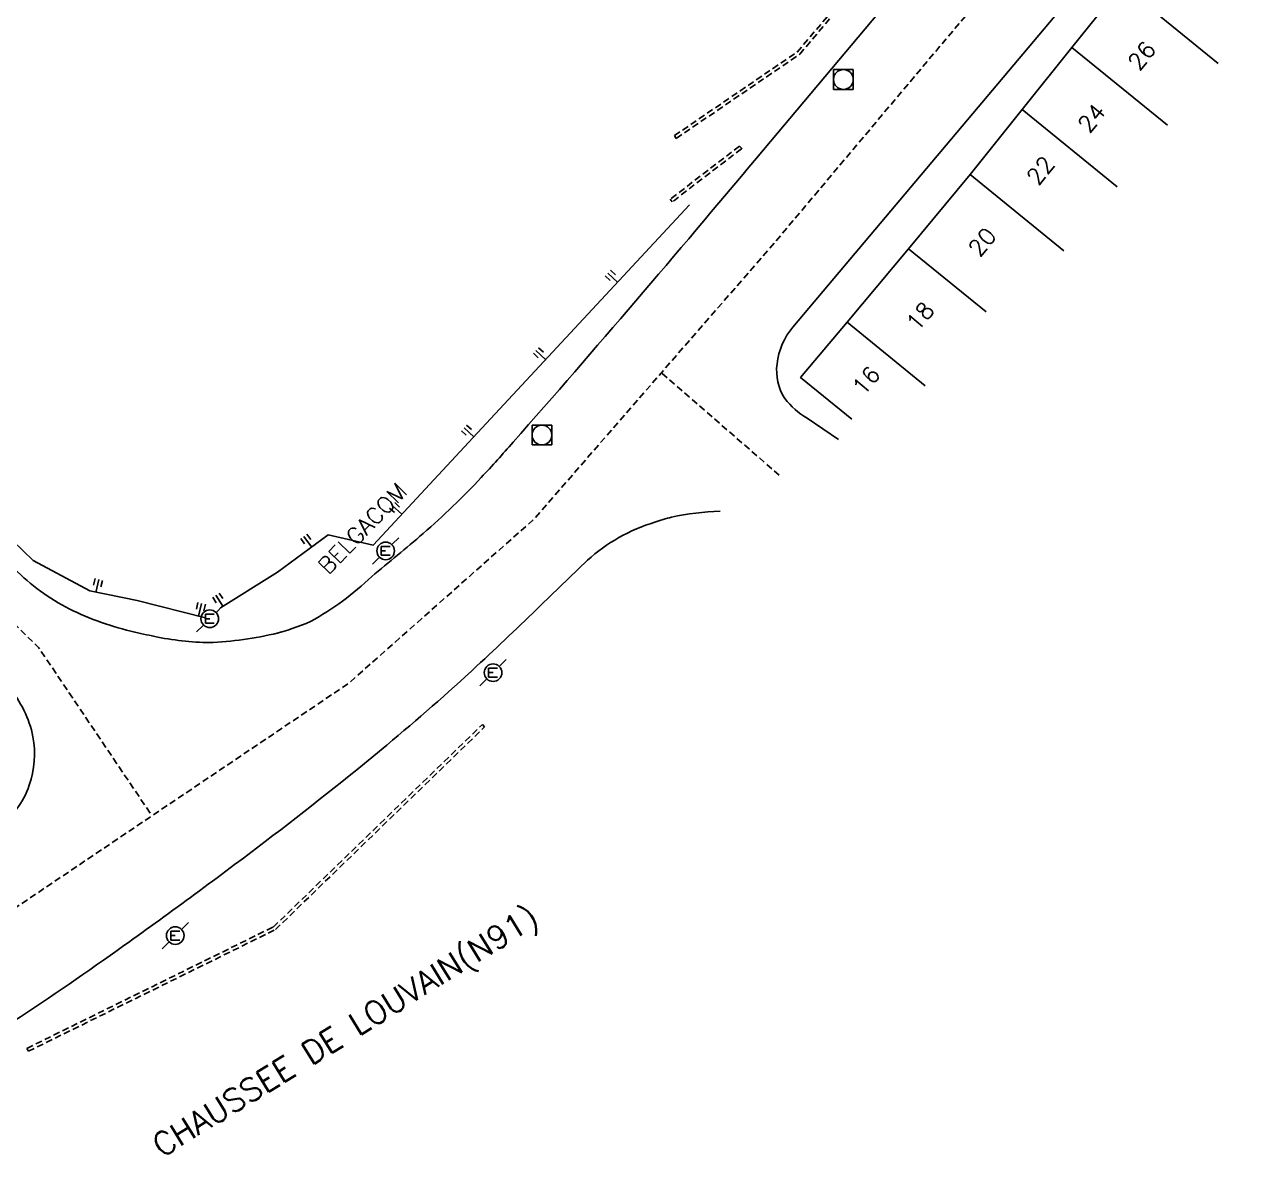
# Model space of a CAD drawing. Header units: millimetres. Extents: x 184999 to 186001, y 128999 to 130000.
# Drawn here: x 185561.2 to 185653.9, y 129100.6 to 129186.1 of the extents above; entities that cross this region are included whole.
import ezdxf
from ezdxf.enums import TextEntityAlignment as Align

# ---------------------------------------------------------------- set-up
doc = ezdxf.new("R2010")
doc.units = ezdxf.units.MM
doc.linetypes.add('DASHED', pattern=[0.75, 0.5, -0.25])
doc.layers.get('0').update_dxf_attribs({"linetype": 'CONTINUOUS'})
for name, color, linetype in [('W0001', 6, 'DASHED'), ('W0008', 7, 'CONTINUOUS'), ('W0100', 7, 'CONTINUOUS'), ('W0112', 1, 'DASHED'), ('W0211', 2, 'CONTINUOUS'), ('W0420', 7, 'CONTINUOUS'), ('W0471', 7, 'CONTINUOUS'), ('W0984', 7, 'CONTINUOUS'), ('W0989', 7, 'CONTINUOUS'), ('W0991', 7, 'CONTINUOUS'), ('W1102', 7, 'CONTINUOUS')]:
    doc.layers.add(name, color=color, linetype=linetype)
doc.styles.get("Standard").update_dxf_attribs({"font": 'romans.shx', "width": 0.85})

# ---------------------------------------------------------------- blocks, each defined once
blk = doc.blocks.new('T471')
for p, q in [((0.500001, 0.500001), (1.000002, 1.000002)), ((-0.333334, 0.333334), (-0.333334, -0.333334)), ((-0.333334, 0.333334), (0.333334, 0.333334)), ((-0.333334, 0), (0, 0)), ((-0.500001, -0.500001), (-1.000002, -1.000002)), ((-0.333334, -0.333334), (0.333334, -0.333334))]:
    blk.add_line(p, q)
blk.add_ellipse((0, 0), major_axis=(0.471405, 0.471405), ratio=1, start_param=5.497787144, end_param=11.780972451)
blk = doc.blocks.new('T420')
for p, q in [((0.75, 0.75), (-0.75, 0.75)), ((-0.75, 0.75), (-0.75, -0.75)), ((0.75, 0.75), (0.75, -0.75)), ((0.75, -0.75), (-0.75, -0.75))]:
    blk.add_line(p, q)
blk.add_ellipse((0, 0), major_axis=(-0.53, 0.53), ratio=1, start_param=3.926991, end_param=10.210176)
blk = doc.blocks.new('t211o')
at = {"color": 0, "linetype": 'Continuous'}
for p, q in [((0, 1), (0, 0)), ((-0.289, 0.5), (-0.289, 0)), ((0.289, 0.5), (0.289, 0))]:
    blk.add_line(p, q, dxfattribs=at)

msp = doc.modelspace()

# ---------------------------------------------------------------- linework, layer by layer
at = {"layer": 'W0001'}
msp.add_line((185618.309, 129151.977), (185609.387, 129159.739), dxfattribs=at)
at = {"layer": 'W0001', "flags": 128}
for points in [[(185826.912, 129419.883), (185819.339, 129408.142), (185802.431, 129388.486), (185762.998, 129343.12), (185740.398, 129314.858), (185666.921, 129227.722), (185617.96, 129169.594), (185599.765, 129148.68), (185585.709, 129136.234), (185555.587, 129115.944)], [(185601.577, 129226.029), (185616.535, 129242.046), (185618.441, 129245.088), (185618.314, 129249.416), (185616.223, 129252.174), (185598.177, 129265.928), (185594.175, 129269.401), (185590.754, 129274.304), (185583.347, 129275.13), (185573.347, 129274.744), (185555.089, 129271.381), (185542.874, 129264.02), (185530.166, 129256.363), (185510.548, 129242.936), (185497.518, 129236.62), (185484.609, 129234.907), (185467.971, 129235.522), (185453.908, 129231.631), (185450.6, 129229.271), (185446.929, 129224.486), (185445.177, 129218.264), (185445.227, 129213.323), (185446.384, 129208.965), (185449.725, 129203.471), (185458.787, 129195.568), (185465.457, 129192.408), (185475.77, 129189.312), (185492.859, 129185.818), (185502.038, 129183.881), (185512.865, 129181.622), (185519.491, 129179.53), (185526.366, 129174.633), (185534.114, 129166.753), (185562.254, 129138.91), (185570.815, 129126.201)]]:
    msp.add_lwpolyline(points, dxfattribs=at)
at = {"layer": 'W0008', "flags": 128}
for points in [[(185580.025, 129139.95, 0.04), (185582.819, 129140.912, 0.0658), (185587.451, 129144.317, 0.0022), (185591.346, 129147.562, 0.0255), (185595.748, 129151.817, 0.0071), (185598.163, 129154.481, 0.0067), (185616.573, 129175.987), (185663.56, 129231.892), (185670.299, 129239.853), (185734.636, 129316.203), (185798.779, 129392.03), (185800.742, 129394.313, 0.0037), (185804.414, 129398.717, -0.0028), (185807.215, 129402.024), (185806.902, 129405.45, 0.0113), (185810.421, 129409.928, -0.0018), (185813.076, 129413.6, -0.0027), (185815.508, 129416.74, 0.0187), (185818.568, 129421.057, 0.003388), (185820.753, 129424.558, 0.003388)], [(185832.57, 129415.588), (185831.462, 129414.26), (185831.622, 129410.981), (185813.363, 129389.347), (185810.071, 129388.889), (185808.258, 129387.168, 0.0046), (185806.04, 129384.994, 0.0001), (185799.352, 129378.568, 0.0187), (185791.361, 129370.038, 0.0038), (185787.294, 129365.29), (185787.096, 129361.877), (185746.161, 129313.512), (185682.414, 129238.031), (185670.282, 129223.552), (185641.473, 129189.484), (185619.348, 129163.202, 0.1501), (185618.139, 129160.404, 0.1732), (185618.727, 129157.78, 0.0928), (185620.419, 129156.295), (185622.793, 129154.689)], [(185498.707, 129188.011), (185511.961, 129185.323, -0.025), (185517.131, 129183.953, -0.0253), (185520.655, 129182.709, -0.0507), (185524.446, 129180.631, -0.0464), (185529.631, 129176.061), (185534.032, 129171.618), (185536.502, 129169.029), (185551.98, 129153.341), (185560.412, 129144.887, 0.0779), (185564.549, 129141.865, 0.0595), (185569.527, 129140.106, 0.0122), (185571.255, 129139.735, 0.0526), (185575.46, 129139.319, 0.0482), (185580.632, 129140.117)], [(185522.115, 129106.567), (185529.046, 129110.13), (185530.068, 129112.927), (185547.779, 129121.987), (185550.916, 129121.236), (185559.009, 129125.363, 0.1884), (185561.518, 129128.519, 0.1326), (185561.806, 129132.186, 0.1256), (185559.959, 129135.955), (185559.786, 129136.164), (185531.727, 129164.477), (185527.269, 129169.082), (185523.102, 129173.204, 0.0445), (185521.088, 129174.968, 0.0516), (185518.326, 129176.351, 0.045), (185513.77, 129177.921), (185505.369, 129179.751), (185487.011, 129183.625), (185476.008, 129185.873, -0.025), (185468.498, 129187.673, -0.0345)], [(185613.825, 129149.265, 0.0431), (185610.159, 129148.811, 0.023), (185608.877, 129148.428, 0.1085), (185603.781, 129145.543), (185600.247, 129142.135, -0.0051), (185595.393, 129137.517, -0.0128), (185588.599, 129131.556, -0.0112), (185579.391, 129124.256, -0.0078), (185568.69, 129116.375, -0.0112), (185560.329, 129110.647), (185557.006, 129108.495)]]:
    msp.add_lwpolyline(points, format="xyb", dxfattribs=at)
at = {"layer": 'W0100', "flags": 128}
msp.add_lwpolyline([(185675.019, 129227.347), (185675.332, 129226.507), (185668.603, 129217.593), (185667.764, 129218.252), (185667.471, 129217.875), (185662.42, 129211.645), (185659.468, 129207.93), (185655.556, 129203.206), (185651.782, 129198.526), (185648.033, 129193.832), (185644.245, 129189.089), (185640.463, 129184.367), (185636.692, 129179.68), (185632.763, 129174.741), (185628.099, 129169.12), (185623.437, 129163.572), (185619.921, 129159.389), (185623.798, 129156.232)], dxfattribs=at)
at = {"layer": 'W0112'}
for p, q in [((185619.667, 129184.014), (185640.011, 129208.031)), ((185619.858, 129183.852), (185640.202, 129207.87)), ((185610.371, 129177.689), (185619.717, 129184.059)), ((185610.512, 129177.482), (185619.858, 129183.852)), ((185615.296, 129176.892), (185610.058, 129172.879)), ((185610.371, 129177.689), (185610.512, 129177.482)), ((185615.502, 129176.682), (185615.296, 129176.892)), ((185615.448, 129176.694), (185610.21, 129172.68)), ((185610.21, 129172.68), (185610.058, 129172.879)), ((185579.995, 129117.77), (185595.828, 129133.11)), ((185580.169, 129117.59), (185596.002, 129132.93)), ((185595.828, 129133.11), (185596.002, 129132.93)), ((185561.348, 129108.598), (185580.059, 129117.815)), ((185561.458, 129108.374), (185580.169, 129117.59)), ((185561.348, 129108.598), (185561.458, 129108.374))]:
    msp.add_line(p, q, dxfattribs=at)
at = {"layer": 'W0211', "flags": 128}
for points in [[(185576.003, 129141.946), (185580.325, 129144.636), (185584.147, 129147.478), (185587.57, 129146.7), (185595.449, 129155.182), (185611.513, 129172.463)], [(185537.861, 129169.758), (185542.084, 129166.753), (185549.466, 129161.907), (185556.818, 129154.017), (185557.877, 129149.322), (185561.81, 129145.53), (185566.107, 129143.221), (185569.704, 129142.488), (185574.868, 129141.182)]]:
    msp.add_lwpolyline(points, dxfattribs=at)
at = {"layer": 'W1102'}
for p, q in [((185651.546, 129183.145), (185644.245, 129189.089)), ((185647.703, 129178.472), (185640.463, 129184.367)), ((185643.891, 129173.819), (185636.692, 129179.68)), ((185639.864, 129168.96), (185632.763, 129174.741)), ((185633.962, 129164.347), (185628.099, 129169.12)), ((185629.356, 129158.753), (185623.437, 129163.572))]:
    msp.add_line(p, q, dxfattribs=at)

# ---------------------------------------------------------------- block references
at = {"layer": 'W0211'}
for p, rotation in [((185605.334, 129167.284), 227.0968616637991), ((185599.888, 129161.424), 227.0968616637991), ((185594.442, 129155.564), 227.0968616637991), ((185588.996, 129149.704), 227.0968616637991), ((185582.306, 129147.356), 216.6471087137542), ((185566.783, 129144.09), 166.8944716868706), ((185575.662, 129142.912), 211.8904944999424), ((185574.575, 129142.276), 166.8944716868706)]:
    msp.add_blockref('t211o', p, dxfattribs=dict(at, rotation=rotation))
at = {"layer": 'W0420'}
for p in [(185623.163, 129181.939), (185600.34, 129155.024)]:
    msp.add_blockref('T420', p, dxfattribs=at)
at = {"layer": 'W0471'}
for p in [(185588.507, 129146.254), (185575.191, 129141.12), (185596.638, 129137.037), (185572.581, 129117.13)]:
    msp.add_blockref('T471', p, dxfattribs=at)

# ---------------------------------------------------------------- texts
at = {"layer": 'W0984'}
msp.add_text('BELGACOM', height=1.25, rotation=45.8868, dxfattribs=at).set_placement((185586.749, 129147.954), align=Align.MIDDLE)
at = {"layer": 'W0989'}
msp.add_text('CHAUSSEE DE LOUVAIN(N91)', height=1.75, rotation=31.73889, dxfattribs=at).set_placement((185585.522, 129109.806), align=Align.MIDDLE)
at = {"layer": 'W0991'}
for s, rotation, p in [('26', 51.31047, (185645.75, 129183.747)), ('24', 51.18221, (185641.962, 129179.027)), ('22', 51.49885, (185638.079, 129175.057)), ('20', 50.31033, (185633.672, 129169.641)), ('18', 49.96282, (185628.975, 129164.017)), ('16', 49.94861, (185624.885, 129159.15))]:
    msp.add_text(s, height=1.25, rotation=rotation, dxfattribs=at).set_placement(p, align=Align.MIDDLE)

doc.saveas('drawing.dxf')
